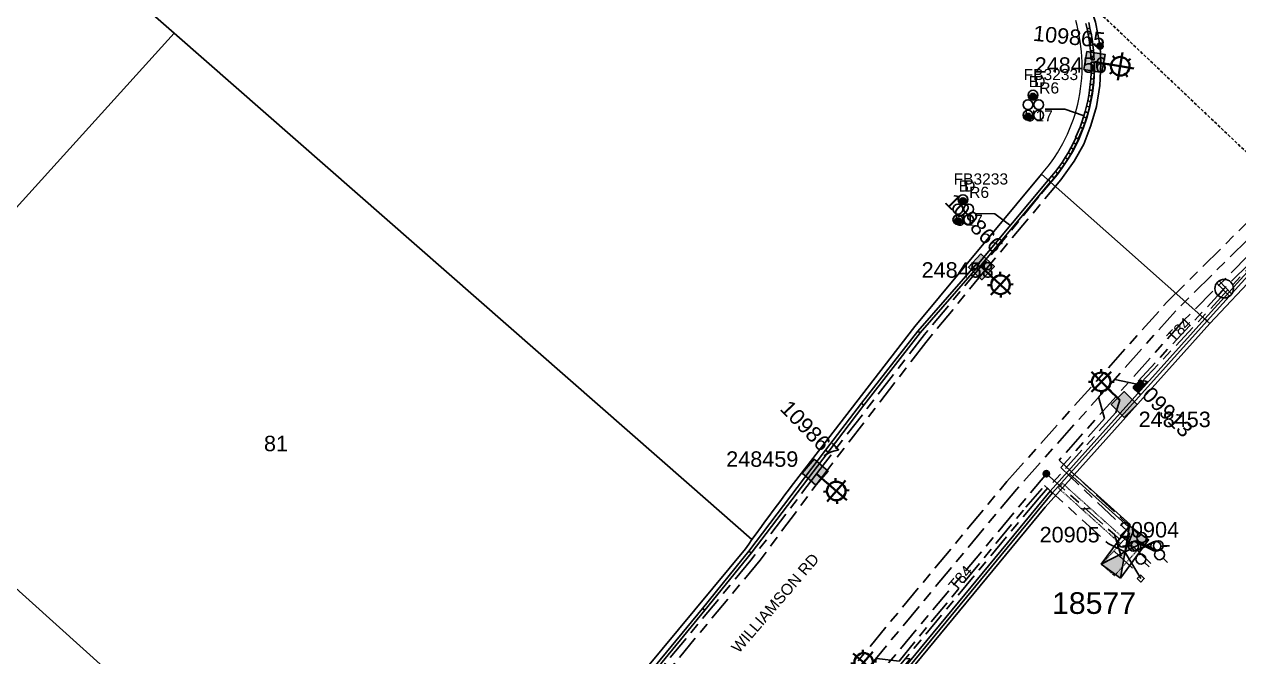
# Model space of a CAD drawing. Header units: metres. Extents: x 300847 to 302995, y 6235779 to 6237713.
# Drawn here: x 302090 to 302286.1, y 6236886.3 to 6236988.5 of the extents above; entities that cross this region are included whole.
import ezdxf
from ezdxf.enums import TextEntityAlignment as Align

# ---------------------------------------------------------------- set-up
doc = ezdxf.new("R2010")
doc.units = ezdxf.units.M
for name, pattern in [('Cable Exist UG', [8.2, 4, -1.2, 1.8, -1.2]), ('DASHED', [0.75, 0.5, -0.25]), ('HIDDEN', [0.375, 0.25, -0.125]), ('HIDDEN2', [0.1875, 0.125, -0.0625])]:
    doc.linetypes.add(name, pattern=pattern)
doc.layers.get('0').update_dxf_attribs({"color": 6})
for name, color, linetype, lineweight in [('Cadastre Buildings_SP_EXT', 9, 'Continuous', 5), ('Cadastre Land Parcels_SP_EXT', 9, 'Continuous', 5), ('Cadastre Other Property_SP_EXT', 9, 'HIDDEN', 5), ('Cadastre Roads_SP_EXT', 9, 'Continuous', 5)]:
    doc.layers.add(name, color=color, linetype=linetype, lineweight=lineweight)
for name, color, linetype in [('Duct_SP_EXT', 7, 'Continuous'), ('Equip_HV_EXT', 7, 'Continuous'), ('Equip_LV_EXT', 7, 'Continuous'), ('Equip_SL_EXT', 7, 'Continuous'), ('Equip_SP_SL_EXT', 7, 'Continuous'), ('Mains_HV_EXT', 7, 'Continuous'), ('Mains_LV_EXT', 7, 'Continuous'), ('Mains_SL_EXT', 7, 'Continuous'), ('Services_SP_EXT', 7, 'Continuous'), ('Sub_SP_EXT', 7, 'Continuous'), ('SupportsUG_SP_LV_SL_EXT', 7, 'Continuous'), ('UG_Details_SP_MISC', 7, 'Continuous')]:
    doc.layers.add(name, color=color, linetype=linetype)
doc.layers.add('UNKNOWN_FEATURES', color=1, linetype='DASHED', plot=False)
doc.styles.add('COLUMN_LABEL', font='arial.ttf')
doc.styles.add('iecARIAL', font='arial.ttf', dxfattribs={"height": 2})
doc.styles.add('POLE_LABEL', font='arial.ttf')
doc.styles.get("Standard").update_dxf_attribs({"font": 'arial.ttf'})
doc.styles.add('SWITCH_LABEL', font='arial.ttf', dxfattribs={"height": 2.5})

# ---------------------------------------------------------------- blocks, each defined once
blk = doc.blocks.new('*U50')
for points in [[(0, 0), (0.72, 4.23), (3.82, 1.97)], [(0, 0), (-3.82, -1.97), (-0.72, -4.23)]]:
    blk.add_hatch(color=256).paths.add_polyline_path(points)
for p, q in [((0.72, 4.23), (-0.72, -4.23)), ((-3.82, -1.97), (3.82, 1.97))]:
    blk.add_line(p, q)
blk.add_lwpolyline([(-0.72, -4.23), (3.82, 1.97), (0.72, 4.23), (-3.82, -1.97)], close=True)
for tag, height, flags, p in [('ASSET_NUM', 3.5, 8, (2, 2)), ('STREET_CODE', 0.2, 9, (1.5, 0)), ('CONSTRUCTED_VOLTAGE', 0.2, 9, (1.5, -0.2)), ('OPERATING_VOLTAGE', 0.2, 9, (1.5, -0.6)), ('ORIENTATION', 0.2, 9, (1.5, -0.8)), ('OWNED_BY', 0.2, 9, (1.5, -1)), ('OPERATED_BY', 0.2, 9, (1.5, -1.2)), ('SECONDARY_VOLTAGE', 0.2, 9, (1.5, -1.6)), ('STATE', 0.2, 9, (1.5, -1.8)), ('NO_PHASES', 0.2, 9, (1.5, -0.4)), ('MAINTAINED_BY', 0.2, 9, (1.5, -1.4)), ('PARENT', 0.2, 9, (1.5, -2)), ('SUBSTATION_TYPE', 0.2, 9, (1.5, -2.2)), ('STREETNAME', 0.2, 9, (1.5, -3)), ('SUBURB', 0.2, 9, (1.5, -3.2)), ('Z', 0.2, 1, (1.5, -3.6)), ('USAGE', 0.2, 9, (1.5, -2.4)), ('LEGEND', 0.2, 9, (1.5, -2.6)), ('LOCATION', 0.2, 9, (1.5, -2.8)), ('NOTES', 0.2, 9, (1.5, -3.4))]:
    blk.add_attdef(tag, text='', height=height, dxfattribs=dict(flags=flags)).set_placement(p, align=Align.MIDDLE_LEFT)
blk = doc.blocks.new('COLUMN_EXT')
blk.add_hatch(color=256).paths.add_polyline_path([(-1.49, 1.48), (-1.49, -1.49), (1.48, -1.49), (1.48, 1.48)])
blk.add_lwpolyline([(-1.49, -1.49), (1.48, -1.49), (1.48, 1.48), (-1.49, 1.48)], close=True)
for tag, height, style, flags, p in [('ASSET_NUM', 2.5, 'COLUMN_LABEL', 8, (2, 2)), ('STRUCTURE_PLANT_NUMBER', 0.2, 'POLE_LABEL', 9, (1.81, 0.03)), ('STREET_CODE', 0.2, 'COLUMN_LABEL', 9, (1.81, -0.2))]:
    blk.add_attdef(tag, text='', height=height, dxfattribs=dict(style=style, flags=flags)).set_placement(p, align=Align.MIDDLE_LEFT)
at = {"flags": 9}
for tag, p in [('COLUMN_TYPE', (1.81, -0.4)), ('OWNED_BY', (1.81, -0.6)), ('STATE', (1.81, -0.8)), ('USAGE', (1.81, -1)), ('STREETNAME', (1.81, -1.6)), ('SUBURB', (1.81, -1.8)), ('LEGEND', (1.81, -1.2)), ('LOCATION', (1.81, -1.4)), ('NOTES', (1.81, -2))]:
    blk.add_attdef(tag, text='', height=0.2, dxfattribs=at).set_placement(p, align=Align.MIDDLE_LEFT)
at = {"flags": 1}
blk.add_attdef('Z', (1.81, -2.35), '', height=0.2, dxfattribs=at)
blk = doc.blocks.new('DUCT_EXT')
blk.add_circle((0, 0.8), 0.8)
at = {"flags": 1}
blk.add_attdef('Z', (0, 0), '', height=0.2, dxfattribs=at)
at = {"flags": 9}
for tag, p in [('DUCT_CODE', (0, 0)), ('XSECT_TYPE', (0, -0.2)), ('STATE', (0, -0.6)), ('FB_REFERENCE', (0, -0.4)), ('NOTES', (0, -0.8))]:
    blk.add_attdef(tag, text='', height=0.2, dxfattribs=at).set_placement(p, align=Align.MIDDLE_LEFT)
blk = doc.blocks.new('SL_LANTERN_EXT')
at = {"lineweight": 40}
for p, q in [((0, 1.97), (0, 6.47)), ((-2.25, 4.22), (2.25, 4.22)), ((-1.46, 5.68), (-1.06, 5.28)), ((1.46, 5.68), (1.06, 5.28)), ((-1.46, 2.76), (-1.06, 3.16)), ((0, 0), (0, 2.72)), ((1.46, 2.76), (1.06, 3.16))]:
    blk.add_line(p, q, dxfattribs=at)
blk.add_circle((0, 4.22), 1.5, dxfattribs=at)
at = {"style": 'iecARIAL', "flags": 8}
blk.add_attdef('ASSET_NUM', (1.5, 1.5), '', height=2.5, dxfattribs=at)
for tag, p, height, flags in [('OPERATING_VOLTAGE', (0.98, -1.65), 0.2, 9), ('ORIENTATION', (0.98, -1.85), 0.2, 9), ('OWNED_BY', (0.98, -2.05), 0.2, 9), ('CONSTRUCTED_VOLTAGE', (0.98, -0.65), 0.2, 9), ('CONTROL_TYPE', (0.98, -0.85), 0.2, 9), ('LANTERN_PURPOSE', (0.98, -1.05), 0.2, 9), ('LANTERN_TYPE', (0.98, -1.25), 0.2, 9), ('NO_PHASES', (0.98, -1.45), 0.2, 9), ('LNUMBER', (2.18, -3.25), 2.5, 8), ('STATE', (0.98, -2.25), 0.2, 9), ('USAGE', (0.98, -2.45), 0.2, 9), ('CEXIST', (0.98, -2.65), 0.2, 9), ('CNEW', (0.98, -2.85), 0.2, 9), ('CNUMBER', (0.98, -3.05), 0.2, 9), ('CREMOVE', (0.98, -3.25), 0.2, 9), ('CREPLACE', (0.98, -3.45), 0.2, 9), ('LKINGHEIGHT', (0.98, -3.65), 0.2, 9), ('LBRACKET', (0.98, -3.85), 0.2, 9), ('LBRACKETVOCAB', (0.98, -4.05), 0.2, 9), ('LCATEGORY', (0.98, -4.25), 0.2, 9), ('LCHARGE1', (0.98, -4.45), 0.2, 9), ('LCHARGE1PERCENT', (0.98, -4.65), 0.2, 9), ('LCHARGE2', (0.98, -4.85), 0.2, 9), ('LCHARGE2PERCENT', (0.98, -5.05), 0.2, 9), ('LCHARGE3', (0.98, -5.25), 0.2, 9), ('LCHARGE3PERCENT', (0.98, -5.45), 0.2, 9), ('LEXIST', (0.98, -5.65), 0.2, 9), ('LLAMP', (0.98, -5.85), 0.2, 9), ('LLAMPVOCAB', (0.98, -6.05), 0.2, 9), ('LMAST', (0.98, -6.25), 0.2, 9), ('LMASTVOCAB', (0.98, -6.45), 0.2, 9), ('LNEW', (0.98, -6.65), 0.2, 9), ('LANTNUMBER', (0.98, -6.85), 0.2, 9), ('LOUTREACH', (0.98, -7.25), 0.2, 9), ('LOUTREACHVOCAB', (0.98, -7.45), 0.2, 9), ('LRATECODE', (0.98, -7.65), 0.2, 9), ('LREMOVE', (0.98, -7.85), 0.2, 9), ('STREETNAME', (0.98, -9.25), 0.2, 9), ('SUBURB', (0.98, -9.45), 0.2, 1), ('LREPLACE', (0.98, -8.05), 0.2, 9), ('LTYPE', (0.98, -8.25), 0.2, 9), ('LTYPEVOCAB', (0.98, -8.45), 0.2, 9), ('LEGEND', (0.98, -8.65), 0.2, 9), ('LOCATION', (0.98, -8.85), 0.2, 9), ('NOTES', (0.98, -9.05), 0.2, 9)]:
    blk.add_attdef(tag, p, '', height=height, dxfattribs=dict(flags=flags))
blk = doc.blocks.new('CCP_EXT')
at = {"flags": 9}
for tag, p in [('STATE', (0, -1.8)), ('NOTES', (0, -2))]:
    blk.add_attdef(tag, text='', height=0.2, dxfattribs=at).set_placement(p, align=Align.MIDDLE_LEFT)
blk.add_wipeout([(0, 0.57), (0.57, 0), (0, -0.57), (-0.57, 0)])
blk.add_lwpolyline([(-0.57, 0), (0, 0.57), (0.57, 0), (0, -0.57), (-0.57, 0)])
at = {"flags": 1}
blk.add_attdef('Z', (0, 0), '', height=0.2, dxfattribs=at)
at = {"flags": 9}
for tag, p in [('CCP_TYPE', (0, 0)), ('CONSTRUCTED_VOLTAGE', (0, -0.2)), ('OPERATING_VOLTAGE', (0, -0.6)), ('ORIENTATION', (0, -0.8)), ('OWNED_BY', (0, -1)), ('NO_PHASES', (0, -0.4)), ('USAGE', (0, -1.2)), ('LEGEND', (0, -1.4)), ('LIFE_SUPPORT', (0, -1.6))]:
    blk.add_attdef(tag, text='', height=0.2, dxfattribs=at).set_placement(p, align=Align.MIDDLE_LEFT)
blk = doc.blocks.new('SL_STJ_EXT')
h = blk.add_hatch(color=256)
edge = h.paths.add_edge_path()
edge.add_ellipse((-0.59, 0.13), major_axis=(0.226, 0.226), ratio=1, start_angle=45, end_angle=135)
edge.add_line((-0.91, 0.13), (-0.91, -0.13))
edge.add_ellipse((-0.59, -0.13), major_axis=(0.226, 0.226), ratio=1, start_angle=135, end_angle=225)
edge.add_line((-0.59, -0.45), (0.59, -0.45))
edge.add_ellipse((0.59, -0.13), major_axis=(-0.226, 0.226), ratio=1, start_angle=135, end_angle=225)
edge.add_line((0.91, -0.13), (0.91, 0.13))
edge.add_ellipse((0.59, 0.13), major_axis=(-0.226, 0.226), ratio=1, start_angle=225, end_angle=315)
edge.add_line((0.59, 0.45), (-0.59, 0.45))
blk.add_lwpolyline([(-0.91, 0.13), (-0.91, -0.13, 0.414214), (-0.59, -0.45), (0.59, -0.45, 0.414214), (0.91, -0.13), (0.91, 0.13, 0.414214), (0.59, 0.45), (-0.59, 0.45, 0.414214)], format="xyb", close=True)
at = {"flags": 1}
blk.add_attdef('Z', (0, 0), '', height=0.2, dxfattribs=at)
at = {"flags": 9}
for tag, p in [('ORIENTATION', (0, 0)), ('USAGE', (0, -0.2)), ('LEGEND', (0, -0.4)), ('NOTES', (0, -0.6))]:
    blk.add_attdef(tag, text='', height=0.2, dxfattribs=at).set_placement(p, align=Align.MIDDLE_LEFT)
blk = doc.blocks.new('LV_UG_LINKS_CLOSED_EXT')
blk.add_wipeout([(-1.06, 1.06), (-1.18, 0.92), (-1.29, 0.76), (-1.37, 0.59), (-1.43, 0.42), (-1.48, 0.23), (-1.49, 0.05), (-1.49, -0.14), (-1.46, -0.33), (-1.41, -0.51), (-1.33, -0.68), (-1.24, -0.84), (-1.12, -0.99), (-0.99, -1.12), (-0.84, -1.24), (-0.68, -1.33), (-0.51, -1.41), (-0.33, -1.46), (-0.14, -1.49), (0.05, -1.49), (0.23, -1.48), (0.42, -1.43), (0.59, -1.37), (0.76, -1.29), (0.92, -1.18), (1.06, -1.06), (1.18, -0.92), (1.29, -0.76), (1.37, -0.59), (1.43, -0.42), (1.48, -0.23), (1.49, -0.05), (1.49, 0.14), (1.46, 0.33), (1.41, 0.51), (1.33, 0.68), (1.24, 0.84), (1.12, 0.99), (0.99, 1.12), (0.84, 1.24), (0.68, 1.33), (0.51, 1.41), (0.33, 1.46), (0.14, 1.49), (-0.05, 1.49), (-0.23, 1.48), (-0.42, 1.43), (-0.59, 1.37), (-0.76, 1.29), (-0.92, 1.18)])
for p, q in [((-0.25, -1.48), (-0.25, 1.48)), ((0.25, -1.48), (0.25, 1.48))]:
    blk.add_line(p, q)
blk.add_circle((0, 0), 1.5)
at = {"flags": 9}
for tag, p in [('ACTUAL_STATUS', (0, 0)), ('CONSTRUCTED_VOLTAGE', (0, -0.2)), ('OPERATING_VOLTAGE', (0, -0.6)), ('ORIENTATION', (0, -0.8)), ('STATE', (0, -1)), ('SWITCH_TYPE', (0, -1.2)), ('NO_PHASES', (0, -0.4)), ('USAGE', (0, -1.4)), ('NOTES', (0, -1.6))]:
    blk.add_attdef(tag, text='', height=0.2, dxfattribs=at).set_placement(p, align=Align.MIDDLE_LEFT)
at = {"flags": 1}
blk.add_attdef('Z', (0, 0), '', height=0.2, dxfattribs=at)
blk = doc.blocks.new('LV_UG_DFUSE_CLOSED_EXT')
for points in [[(1, 0), (0, 0)], [(5.04, 0.73), (2.16, -0.72)], [(5.05, -0.71), (2.16, 0.72)], [(6.2, 0.01), (7.2, 0.01)]]:
    blk.add_lwpolyline(points)
for centre in [(1.8, 0), (5.4, 0.01)]:
    blk.add_circle(centre, 0.8)
at = {"flags": 9}
for tag, p in [('ACTUAL_STATUS', (0, 0)), ('CONSTRUCTED_VOLTAGE', (0, -0.2)), ('OPERATING_VOLTAGE', (0, -0.6)), ('ORIENTATION', (0, -0.8)), ('STATE', (0, -1)), ('SWITCH_TYPE', (0, -1.2)), ('NO_PHASES', (0, -0.4)), ('USAGE', (0, -1.4)), ('NOTES', (0, -1.6))]:
    blk.add_attdef(tag, text='', height=0.2, dxfattribs=at).set_placement(p, align=Align.MIDDLE_LEFT)
at = {"flags": 1}
blk.add_attdef('Z', (0, 0), '', height=0.2, dxfattribs=at)
blk = doc.blocks.new('SWG_HOLEC_SU_EXT')
blk.add_line((1.8, -2), (5.8, -2))
for points in [[(1, 0), (0, 0)], [(6.6, 0), (7.6, 0)]]:
    blk.add_lwpolyline(points)
for points in [[(1.8, -0.8, 1), (1.8, 0.8, 1)], [(5.8, -0.8, 1), (5.8, 0.8, 1)]]:
    blk.add_lwpolyline(points, format="xyb", close=True)
at = {"style": 'SWITCH_LABEL', "flags": 8}
blk.add_attdef('ASSET_NUM', text='', height=2.5, rotation=179.9544, dxfattribs=at).set_placement((-2.4, 0), align=Align.MIDDLE_LEFT)
at = {"flags": 1}
blk.add_attdef('Z', (0, 0), '', height=0.2, dxfattribs=at)
at = {"flags": 9}
for tag, p in [('ACTUAL_STATUS', (0, -0.4)), ('CONSTRUCTED_VOLTAGE', (0, -0.6)), ('OPERATING_VOLTAGE', (0, -1)), ('ORIENTATION', (0, -1.2)), ('OWNED_BY', (0, -1.4)), ('STATE', (0, -1.8)), ('SWITCH_TYPE', (0, -2)), ('NO_PHASES', (0, -0.8)), ('PARENT', (0, -1.6)), ('STREETNAME', (0, -2.6)), ('SUBURB', (0, -2.8)), ('USAGE', (0, -2.2)), ('LOCATION', (0, -2.4)), ('NOTES', (0, -3))]:
    blk.add_attdef(tag, text='', height=0.2, dxfattribs=at).set_placement(p, align=Align.MIDDLE_LEFT)
at = {"style": 'SWITCH_LABEL', "flags": 9}
blk.add_attdef('STREET_CODE', text='', height=0.2, dxfattribs=at).set_placement((0, -0.2), align=Align.MIDDLE_LEFT)
blk = doc.blocks.new('CABLE_LARGE_EXT')
h = blk.add_hatch(color=256)
edge = h.paths.add_edge_path()
edge.add_arc((0, 0.55), 0.55, 0, 360)
blk.add_circle((0, 0.55), 0.55)
at = {"flags": 1}
blk.add_attdef('Z', (0, 0), '', height=0.2, dxfattribs=at)
at = {"flags": 9}
for tag, p in [('COND_CODE', (0, 0)), ('STATE', (0, -0.4)), ('XSECT_SIZE', (0, -0.6)), ('FB_REFERENCE', (0, -0.2)), ('NOTES', (0, -0.8))]:
    blk.add_attdef(tag, text='', height=0.2, dxfattribs=at).set_placement(p, align=Align.MIDDLE_LEFT)
blk = doc.blocks.new('CONNECTOR_NODE_EXT')
h = blk.add_hatch(color=256)
edge = h.paths.add_edge_path()
edge.add_arc((0, 0), 0.5, 0, 360)
blk.add_circle((0, 0), 0.5)
at = {"flags": 1}
blk.add_attdef('Z', (0, 0), '', height=0.2, dxfattribs=at)
at = {"flags": 9}
for tag, p in [('CONNECTOR_TYPE', (0, 0)), ('CONSTRUCTED_VOLTAGE', (0, -0.2)), ('OPERATING_VOLTAGE', (0, -0.6)), ('ORIENTATION', (0, -0.8)), ('SUBTYPE', (0, -1)), ('NO_PHASES', (0, -0.4)), ('USAGE', (0, -1.2)), ('NOTES', (0, -1.4))]:
    blk.add_attdef(tag, text='', height=0.2, dxfattribs=at).set_placement(p, align=Align.MIDDLE_LEFT)

msp = doc.modelspace()

# ---------------------------------------------------------------- linework, layer by layer
at = {"layer": 'Cadastre Buildings_SP_EXT', "linetype": 'Continuous'}
msp.add_lwpolyline([(302153, 6236839.36), (302058.06, 6236924.96)], dxfattribs=at)
at = {"layer": 'Cadastre Land Parcels_SP_EXT', "linetype": 'Continuous'}
for points in [[(302126.1, 6237149.73), (302123.98, 6237153.13), (302121.88, 6237156.53), (302120.33, 6237159.07), (302032.76, 6237059.6), (302032.2, 6237060.1), (301909.98, 6236924.8), (301911.87, 6236924), (301924.64, 6236918.09), (301937.18, 6236911.72), (301949.5, 6236904.9), (301962.08, 6236897.31), (301974.37, 6236889.25), (301986.34, 6236880.73), (301997.99, 6236871.77), (302004.84, 6236866.17), (302058.06, 6236924.96), (302114.2, 6236987.05), (302040.07, 6237052.02), (302126.1, 6237149.73)], [(302207.51, 6236905.22), (302197.37, 6236914.12), (302114.2, 6236987.05), (302058.06, 6236924.96), (302153, 6236839.36), (302157.94, 6236845.25), (302206.45, 6236903.71), (302206.98, 6236904.47), (302207.51, 6236905.22)]]:
    msp.add_lwpolyline(points, close=True, dxfattribs=at)
msp.add_lwpolyline([(302040.07, 6237052.02), (302114.2, 6236987.05), (302197.37, 6236914.12), (302207.51, 6236905.22), (302208.02, 6236905.92), (302209.05, 6236907.33), (302209.56, 6236908.03), (302210.08, 6236908.73), (302211.11, 6236910.13), (302212.15, 6236911.52), (302212.66, 6236912.22), (302213.18, 6236912.92), (302214.22, 6236914.31), (302233.82, 6236939.62), (302254.24, 6236964.25), (302254.81, 6236964.9), (302255.35, 6236965.57), (302255.87, 6236966.26), (302256.37, 6236966.97), (302256.84, 6236967.69), (302257.29, 6236968.43), (302257.71, 6236969.19), (302258.1, 6236969.96), (302258.46, 6236970.74), (302258.8, 6236971.53), (302259.11, 6236972.34), (302259.4, 6236973.13), (302259.67, 6236973.93), (302259.9, 6236974.74), (302260.11, 6236975.56), (302260.29, 6236976.38), (302260.44, 6236977.21), (302260.57, 6236978.05), (302260.68, 6236978.91), (302260.76, 6236979.76), (302260.8, 6236980.62), (302260.82, 6236981.48), (302260.81, 6236982.33), (302260.78, 6236983.19), (302260.72, 6236984.05), (302260.63, 6236984.9), (302260.51, 6236985.75), (302260.36, 6236986.6), (302260.18, 6236987.44), (302260, 6236988.26), (302259.78, 6236989.07)], dxfattribs=at)
at = {"layer": 'Cadastre Other Property_SP_EXT', "linetype": 'HIDDEN2'}
for points in [[(302257.67, 6236914.29), (302257.01, 6236913.54), (302260.72, 6236910.2), (302262.18, 6236910.23), (302257.67, 6236914.29)], [(302267.66, 6236905.31), (302262.18, 6236910.23), (302260.72, 6236910.2), (302266.99, 6236904.56), (302267.66, 6236905.31)]]:
    msp.add_lwpolyline(points, close=True, dxfattribs=at)
at = {"layer": 'Duct_SP_EXT'}
for p, q in [((302261.41, 6236988.61), (302261.61, 6236987.75)), ((302261.61, 6236987.75), (302261.84, 6236987.81)), ((302261.61, 6236987.75), (302261.8, 6236986.88)), ((302262.08, 6236987.86), (302261.84, 6236987.81)), ((302261.88, 6236988.73), (302262.08, 6236987.86)), ((302262.08, 6236987.86), (302262.27, 6236986.97)), ((302261.8, 6236986.88), (302262.03, 6236986.92)), ((302261.8, 6236986.88), (302261.96, 6236985.98)), ((302261.96, 6236985.98), (302262.19, 6236986.02)), ((302261.96, 6236985.98), (302262.08, 6236985.08)), ((302262.27, 6236986.97), (302262.03, 6236986.92)), ((302262.43, 6236986.05), (302262.19, 6236986.02)), ((302262.27, 6236986.97), (302262.43, 6236986.05)), ((302262.43, 6236986.05), (302262.56, 6236985.14)), ((302262.08, 6236985.08), (302262.32, 6236985.11)), ((302262.08, 6236985.08), (302262.18, 6236984.18)), ((302262.18, 6236984.18), (302262.41, 6236984.2)), ((302262.18, 6236984.18), (302262.24, 6236983.27)), ((302262.56, 6236985.14), (302262.32, 6236985.11)), ((302262.65, 6236984.22), (302262.41, 6236984.2)), ((302262.56, 6236985.14), (302262.65, 6236984.22)), ((302262.65, 6236984.22), (302262.72, 6236983.29)), ((302262.24, 6236983.27), (302262.48, 6236983.28)), ((302262.24, 6236983.27), (302262.26, 6236982.71)), ((302262.26, 6236982.71), (302262.5, 6236982.72)), ((302262.27, 6236982.36), (302262.51, 6236982.36)), ((302262.27, 6236982.36), (302262.28, 6236981.47)), ((302262.72, 6236983.29), (302262.48, 6236983.28)), ((302262.74, 6236982.72), (302262.5, 6236982.72)), ((302262.75, 6236982.36), (302262.51, 6236982.36)), ((302262.72, 6236983.29), (302262.74, 6236982.72)), ((302262.75, 6236982.36), (302262.76, 6236981.47)), ((302262.26, 6236980.56), (302262.21, 6236979.65)), ((302262.28, 6236981.47), (302262.26, 6236980.56)), ((302262.26, 6236980.56), (302262.5, 6236980.55)), ((302262.28, 6236981.47), (302262.52, 6236981.47)), ((302262.74, 6236980.54), (302262.5, 6236980.55)), ((302262.76, 6236981.47), (302262.52, 6236981.47)), ((302262.74, 6236980.54), (302262.69, 6236979.62)), ((302262.76, 6236981.47), (302262.74, 6236980.54)), ((302262.13, 6236978.75), (302262.02, 6236977.85)), ((302262.21, 6236979.65), (302262.13, 6236978.75)), ((302262.13, 6236978.75), (302262.37, 6236978.72)), ((302262.21, 6236979.65), (302262.45, 6236979.64)), ((302262.61, 6236978.7), (302262.37, 6236978.72)), ((302262.69, 6236979.62), (302262.45, 6236979.64)), ((302262.61, 6236978.7), (302262.49, 6236977.78)), ((302262.69, 6236979.62), (302262.61, 6236978.7)), ((302261.72, 6236976.1), (302261.53, 6236975.22)), ((302261.88, 6236976.96), (302261.72, 6236976.1)), ((302261.72, 6236976.1), (302261.95, 6236976.05)), ((302262.02, 6236977.85), (302261.88, 6236976.96)), ((302261.88, 6236976.96), (302262.11, 6236976.92)), ((302262.19, 6236976), (302261.95, 6236976.05)), ((302262.19, 6236976), (302262, 6236975.11)), ((302262.02, 6236977.85), (302262.26, 6236977.81)), ((302262.35, 6236976.88), (302262.11, 6236976.92)), ((302262.35, 6236976.88), (302262.19, 6236976)), ((302262.49, 6236977.78), (302262.26, 6236977.81)), ((302262.49, 6236977.78), (302262.35, 6236976.88)), ((302261.31, 6236974.36), (302261.06, 6236973.5)), ((302261.53, 6236975.22), (302261.31, 6236974.36)), ((302261.31, 6236974.36), (302261.54, 6236974.29)), ((302261.77, 6236974.23), (302261.52, 6236973.36)), ((302261.53, 6236975.22), (302261.76, 6236975.17)), ((302261.77, 6236974.23), (302261.54, 6236974.29)), ((302262, 6236975.11), (302261.76, 6236975.17)), ((302262, 6236975.11), (302261.77, 6236974.23)), ((302260.78, 6236972.65), (302260.48, 6236971.83)), ((302261.06, 6236973.5), (302260.78, 6236972.65)), ((302260.78, 6236972.65), (302261.01, 6236972.57)), ((302261.23, 6236972.49), (302260.92, 6236971.65)), ((302261.23, 6236972.49), (302261.01, 6236972.57)), ((302261.06, 6236973.5), (302261.29, 6236973.43)), ((302261.52, 6236973.36), (302261.23, 6236972.49)), ((302261.52, 6236973.36), (302261.29, 6236973.43)), ((302259.79, 6236970.12), (302259.41, 6236969.32)), ((302260.48, 6236971.83), (302259.73, 6236970.17)), ((302259.73, 6236970.17), (302259.94, 6236970.07)), ((302259.79, 6236970.12), (302260, 6236970.02)), ((302260.16, 6236969.97), (302259.94, 6236970.07)), ((302260.22, 6236969.92), (302260, 6236970.02)), ((302260.92, 6236971.65), (302260.16, 6236969.97)), ((302260.48, 6236971.83), (302260.7, 6236971.74)), ((302260.92, 6236971.65), (302260.7, 6236971.74)), ((302258.99, 6236968.5), (302258.55, 6236967.7)), ((302259.42, 6236968.28), (302258.97, 6236967.46)), ((302259.41, 6236969.32), (302258.99, 6236968.5)), ((302258.99, 6236968.5), (302259.21, 6236968.39)), ((302259.42, 6236968.28), (302259.21, 6236968.39)), ((302259.41, 6236969.32), (302259.62, 6236969.21)), ((302259.84, 6236969.11), (302259.42, 6236968.28)), ((302259.84, 6236969.11), (302259.62, 6236969.21)), ((302260.22, 6236969.92), (302259.84, 6236969.11)), ((302257.58, 6236966.15), (302257.05, 6236965.4)), ((302258.08, 6236966.92), (302257.58, 6236966.15)), ((302257.58, 6236966.15), (302257.78, 6236966.02)), ((302258.49, 6236966.66), (302257.98, 6236965.88)), ((302258.55, 6236967.7), (302258.08, 6236966.92)), ((302258.08, 6236966.92), (302258.28, 6236966.79)), ((302258.49, 6236966.66), (302258.28, 6236966.79)), ((302258.97, 6236967.46), (302258.49, 6236966.66)), ((302258.55, 6236967.7), (302258.76, 6236967.58)), ((302258.97, 6236967.46), (302258.76, 6236967.58)), ((302256.5, 6236964.67), (302255.93, 6236963.96)), ((302256.88, 6236964.38), (302256.3, 6236963.65)), ((302257.05, 6236965.4), (302256.5, 6236964.67)), ((302256.5, 6236964.67), (302256.69, 6236964.52)), ((302256.88, 6236964.38), (302256.69, 6236964.52)), ((302257.44, 6236965.12), (302256.88, 6236964.38)), ((302257.05, 6236965.4), (302257.25, 6236965.26)), ((302257.44, 6236965.12), (302257.25, 6236965.26)), ((302257.98, 6236965.88), (302257.44, 6236965.12)), ((302257.98, 6236965.88), (302257.78, 6236966.02)), ((302255.36, 6236963.31), (302243.84, 6236949.49)), ((302255.72, 6236962.99), (302244.21, 6236949.19)), ((302255.93, 6236963.96), (302255.36, 6236963.31)), ((302255.36, 6236963.31), (302255.54, 6236963.15)), ((302255.72, 6236962.99), (302255.54, 6236963.15)), ((302256.3, 6236963.65), (302255.72, 6236962.99)), ((302255.93, 6236963.96), (302256.11, 6236963.81)), ((302256.3, 6236963.65), (302256.11, 6236963.81)), ((302243.84, 6236949.49), (302244.02, 6236949.34)), ((302244.21, 6236949.19), (302244.02, 6236949.34))]:
    msp.add_line(p, q, dxfattribs=at)
for points in [[(302254.84, 6236974.76), (302258.01, 6236974.74), (302260.96, 6236973.75)], [(302243.53, 6236957.9), (302246.7, 6236957.87), (302249.1, 6236956.05)]]:
    msp.add_lwpolyline(points, dxfattribs=at)
at = {"layer": 'Mains_HV_EXT', "linetype": 'Cable Exist UG'}
for points in [[(302263.72, 6236984.94), (302262.98, 6236988.81), (302261.6, 6236993.07), (302260.43, 6236995.37), (302259.36, 6236997.24), (302257.76, 6236999.59), (302256.49, 6237001.13), (302215.7, 6237042.88), (302195.06, 6237064.33), (302181.48, 6237079.75), (302171.13, 6237092.13), (302161.45, 6237104.31), (302155.43, 6237098.04), (302155.18, 6237096.2)], [(302263.72, 6236984.94), (302263.85, 6236982.08), (302263.68, 6236978.6), (302263.15, 6236975.16), (302262.23, 6236972.14), (302261.07, 6236969.1), (302259.53, 6236966.38), (302257.39, 6236963.32), (302245.17, 6236948.76), (302235.6, 6236937.08), (302219.58, 6236916.35), (302208.84, 6236901.9), (302158.44, 6236841.15), (302148.62, 6236849.87), (302147.22, 6236848.69)], [(302255.05, 6236915.86), (302223.79, 6236878.37), (302088.87, 6236707.31)], [(302255.05, 6236915.86), (302266.06, 6236906.02)], [(302266.06, 6236906.02), (302267.1, 6236902.53)], [(302269.16, 6236906.81), (302267.72, 6236903.23)]]:
    msp.add_lwpolyline(points, dxfattribs=at)
at = {"layer": 'Mains_LV_EXT', "linetype": 'Cable Exist UG'}
msp.add_lwpolyline([(302221.74, 6236874.2), (302226.32, 6236879.81), (302225.08, 6236882.86), (302227.69, 6236886), (302231.26, 6236885.6), (302251.74, 6236910.48), (302254.76, 6236913.94), (302265.03, 6236904.59), (302267.72, 6236903.23)], dxfattribs=at)
at = {"layer": 'Mains_SL_EXT', "linetype": 'Cable Exist UG'}
for points in [[(302262.81, 6236982.38), (302262.81, 6236981.06), (302262.7, 6236979.09), (302262.48, 6236977.29), (302262.06, 6236975.16), (302261.58, 6236973.34), (302261.04, 6236971.8), (302260.21, 6236969.72), (302259.26, 6236967.86), (302258.55, 6236966.73), (302257.61, 6236965.26), (302256.78, 6236964.16), (302253.85, 6236960.64), (302244.55, 6236949.28)], [(302244.46, 6236949.32), (302235.38, 6236938.37), (302217.95, 6236915.86)], [(302266.89, 6236927.73), (302266.27, 6236925.76), (302253.86, 6236911.96), (302231.02, 6236884.47), (302228.76, 6236882.64)], [(302217.95, 6236915.86), (302207.33, 6236901.89), (302179.37, 6236868.1)]]:
    msp.add_lwpolyline(points, dxfattribs=at)
at = {"layer": 'UG_Details_SP_MISC'}
for p, q in [((302234.29, 6236938.91), (302243.85, 6236949.88)), ((302234.66, 6236938.6), (302244.21, 6236949.56)), ((302243.85, 6236949.88), (302244.03, 6236949.72)), ((302244.21, 6236949.56), (302244.03, 6236949.72)), ((302255.65, 6236913.07), (302280.62, 6236940.87)), ((302280.62, 6236940.87), (302280.8, 6236940.71)), ((302280.98, 6236940.55), (302280.8, 6236940.71)), ((302225.18, 6236927.25), (302234.29, 6236938.91)), ((302234.29, 6236938.91), (302234.48, 6236938.76)), ((302234.66, 6236938.6), (302234.48, 6236938.76)), ((302256.01, 6236912.76), (302280.98, 6236940.55)), ((302225.56, 6236926.96), (302234.66, 6236938.6)), ((302219.41, 6236919.65), (302225.18, 6236927.25)), ((302219.79, 6236919.36), (302225.56, 6236926.96)), ((302225.18, 6236927.25), (302225.37, 6236927.11)), ((302225.56, 6236926.96), (302225.37, 6236927.11)), ((302207.02, 6236903.33), (302219.41, 6236919.65)), ((302207.4, 6236903.04), (302219.79, 6236919.36)), ((302219.41, 6236919.65), (302219.6, 6236919.51)), ((302219.79, 6236919.36), (302219.6, 6236919.51)), ((302258.77, 6236915.83), (302258.93, 6236916.01)), ((302268.28, 6236907.28), (302258.77, 6236915.83)), ((302259.09, 6236916.19), (302258.93, 6236916.01)), ((302268.6, 6236907.64), (302259.09, 6236916.19)), ((302226.78, 6236878.08), (302255.65, 6236913.07)), ((302227.15, 6236877.78), (302256.01, 6236912.76)), ((302255.65, 6236913.07), (302255.83, 6236912.91)), ((302256.01, 6236912.76), (302255.83, 6236912.91)), ((302268.28, 6236907.28), (302268.44, 6236907.46)), ((302268.6, 6236907.64), (302268.44, 6236907.46)), ((302199.55, 6236894.1), (302207.02, 6236903.33)), ((302199.92, 6236893.8), (302207.4, 6236903.04)), ((302207.02, 6236903.33), (302207.21, 6236903.18)), ((302207.4, 6236903.04), (302207.21, 6236903.18)), ((302160.29, 6236846.64), (302199.55, 6236894.1)), ((302160.66, 6236846.33), (302199.92, 6236893.8)), ((302199.55, 6236894.1), (302199.74, 6236893.95)), ((302199.92, 6236893.8), (302199.74, 6236893.95))]:
    msp.add_line(p, q, dxfattribs=at)
at = {"layer": 'UNKNOWN_FEATURES'}
msp.add_lwpolyline([(302253.36, 6237000.07), (302289.85, 6236965.43)], dxfattribs=at)

# ---------------------------------------------------------------- block references
at = {"layer": 'Duct_SP_EXT'}
for name, p in [('DUCT_EXT', (302252.08, 6236974.68)), ('DUCT_EXT', (302252.89, 6236976.21)), ('CABLE_LARGE_EXT', (302252.89, 6236976.21)), ('DUCT_EXT', (302253.8, 6236974.68)), ('DUCT_EXT', (302252.08, 6236972.98)), ('CABLE_LARGE_EXT', (302252.08, 6236972.98)), ('DUCT_EXT', (302253.8, 6236972.98)), ('DUCT_EXT', (302241.58, 6236959.34)), ('CABLE_LARGE_EXT', (302241.58, 6236959.34)), ('DUCT_EXT', (302240.77, 6236957.81)), ('DUCT_EXT', (302242.5, 6236957.81)), ('DUCT_EXT', (302240.77, 6236956.11)), ('CABLE_LARGE_EXT', (302240.77, 6236956.11)), ('DUCT_EXT', (302242.5, 6236956.11))]:
    msp.add_blockref(name, p, dxfattribs=at)
at = {"layer": 'Equip_HV_EXT'}
for p in [(302263.72, 6236984.94), (302255.05, 6236915.86)]:
    msp.add_blockref('CONNECTOR_NODE_EXT', p, dxfattribs=at)
at = {"layer": 'Equip_LV_EXT'}
for p in [(302267.32, 6236904.14), (302267.72, 6236904.23)]:
    msp.add_blockref('LV_UG_DFUSE_CLOSED_EXT', p, dxfattribs=at)
at = {"layer": 'Equip_SL_EXT', "rotation": 226.0595107191766}
msp.add_blockref('SL_STJ_EXT', (302269.92, 6236930.1), dxfattribs=at)
at = {"layer": 'Equip_SP_SL_EXT'}
ref = msp.add_blockref('SL_LANTERN_EXT', (302262.81, 6236982.38), dxfattribs=dict(at, rotation=260.4841710563232))
ref.add_attrib('ASSET_NUM', '109865', dxfattribs={"layer": '0', "height": 2.5, "rotation": 354.1058, "style": 'iecARIAL'}).set_placement((302264.31, 6236983.88), align=Align.BOTTOM_RIGHT)
ref = msp.add_blockref('SL_LANTERN_EXT', (302244.55, 6236949.28), dxfattribs=dict(at, rotation=226.8733380925063))
ref.add_attrib('ASSET_NUM', '109866', dxfattribs={"layer": '0', "height": 2.5, "rotation": 314.0897, "style": 'iecARIAL'}).set_placement((302246.05, 6236950.78), align=Align.BOTTOM_RIGHT)
ref = msp.add_blockref('SL_LANTERN_EXT', (302266.89, 6236927.73), dxfattribs=dict(at, rotation=45.06713219703703))
ref.add_attrib('ASSET_NUM', '109913', dxfattribs={"layer": '0', "height": 2.5, "rotation": 315.0311, "style": 'iecARIAL'}).set_placement((302268.39, 6236929.23), align=Align.BOTTOM_LEFT)
ref = msp.add_blockref('SL_LANTERN_EXT', (302217.95, 6236915.86), dxfattribs=dict(at, rotation=228.7919103295972))
ref.add_attrib('ASSET_NUM', '109867', dxfattribs={"layer": '0', "height": 2.5, "rotation": 314.0897, "style": 'iecARIAL'}).set_placement((302219.45, 6236917.36), align=Align.BOTTOM_RIGHT)
ref = msp.add_blockref('SL_LANTERN_EXT', (302228.76, 6236882.64), dxfattribs=dict(at, rotation=49.45389715705849))
ref.add_attrib('ASSET_NUM', '103767', dxfattribs={"layer": '0', "height": 2.5, "rotation": 320.5465, "style": 'iecARIAL'}).set_placement((302230.26, 6236884.14), align=Align.BOTTOM_LEFT)
at = {"layer": 'Sub_SP_EXT'}
ref = msp.add_blockref('*U50', (302267.72, 6236903.23), dxfattribs=at)
ref.add_attrib('ASSET_NUM', '18577', dxfattribs={"layer": '0', "height": 3.5}).set_placement((302255.95, 6236896.72), align=Align.TOP_LEFT)
at = {"layer": 'SupportsUG_SP_LV_SL_EXT'}
ref = msp.add_blockref('COLUMN_EXT', (302262.81, 6236982.38), dxfattribs=dict(at, rotation=260.4841710563232))
ref.add_attrib('ASSET_NUM', '248456', dxfattribs={"layer": '0', "height": 2.5, "style": 'COLUMN_LABEL'}).set_placement((302264.81, 6236983.13), align=Align.TOP_RIGHT)
ref = msp.add_blockref('COLUMN_EXT', (302244.55, 6236949.28), dxfattribs=dict(at, rotation=226.8733380925063))
ref.add_attrib('ASSET_NUM', '248458', dxfattribs={"layer": '0', "height": 2.5, "style": 'COLUMN_LABEL'}).set_placement((302246.55, 6236950.03), align=Align.TOP_RIGHT)
ref = msp.add_blockref('COLUMN_EXT', (302267.62, 6236927.03), dxfattribs=dict(at, rotation=45.06713219703703))
ref.add_attrib('ASSET_NUM', '248453', dxfattribs={"layer": '0', "height": 2.5, "style": 'COLUMN_LABEL'}).set_placement((302269.94, 6236925.89), align=Align.TOP_LEFT)
ref = msp.add_blockref('COLUMN_EXT', (302217.71, 6236916.11), dxfattribs=dict(at, rotation=228.7919103295972))
ref.add_attrib('ASSET_NUM', '248459', dxfattribs={"layer": '0', "height": 2.5, "style": 'COLUMN_LABEL'}).set_placement((302215, 6236919.48), align=Align.TOP_RIGHT)

# ---------------------------------------------------------------- texts
at = {"layer": 'Cadastre Land Parcels_SP_EXT'}
msp.add_text('81', height=2.5, dxfattribs=at).set_placement((302128.72, 6236919.5))
at = {"layer": 'Cadastre Roads_SP_EXT'}
msp.add_text('WILLIAMSON RD', height=1.8, rotation=49.3545, dxfattribs=at).set_placement((302205.39, 6236886.75))
at = {"layer": 'Duct_SP_EXT'}
for s, p in [('FB3233', (302251.37, 6236979.45)), ('B', (302252.18, 6236978.31)), ('D', (302253.08, 6236978.31)), ('R6', (302253.89, 6236977.28)), ('U17', (302251.49, 6236972.77)), ('FB3233', (302240.06, 6236962.58)), ('B', (302240.87, 6236961.45)), ('D', (302241.77, 6236961.45)), ('R6', (302242.58, 6236960.42)), ('U17', (302240.18, 6236955.91))]:
    msp.add_text(s, height=1.8, dxfattribs=at).set_placement(p)
at = {"layer": 'Mains_LV_EXT'}
for rotation, p in [(46.1014, (302275.62, 6236936.92)), (49.4543, (302240.45, 6236896.77))]:
    msp.add_text('T84', height=1.8, rotation=rotation, dxfattribs=at).set_placement(p)

# ---------------------------------------------------------------- next in the draw order: block references
at = {"layer": 'Services_SP_EXT'}
msp.add_blockref('CCP_EXT', (302270.29, 6236898.93), dxfattribs=at)

# ---------------------------------------------------------------- next in the draw order: linework, layer by layer
at = {"layer": 'Cadastre Buildings_SP_EXT', "linetype": 'Continuous'}
msp.add_lwpolyline([(302377.81, 6236822.83), (302399.73, 6236842.73), (302289.25, 6236948.42), (302281.44, 6236940.14), (302254.84, 6236910.48), (302229.5, 6236879.76), (302227.6, 6236877.35), (302251.57, 6236858.36), (302341.24, 6236787.36), (302377.81, 6236822.83)], close=True, dxfattribs=at)
at = {"layer": 'Cadastre Other Property_SP_EXT', "linetype": 'HIDDEN2'}
msp.add_lwpolyline([(302263.99, 6236901.22), (302266.03, 6236899.38), (302269.71, 6236903.47), (302267.66, 6236905.31), (302263.99, 6236901.22)], close=True, dxfattribs=at)
at = {"layer": 'Cadastre Roads_SP_EXT', "linetype": 'Continuous'}
msp.add_lwpolyline([(302229.5, 6236879.76), (302254.85, 6236910.48), (302281.44, 6236940.14), (302281.44, 6236940.14), (302266.53, 6236953.36), (302254.24, 6236964.25), (302233.82, 6236939.62), (302214.22, 6236914.31), (302213.18, 6236912.92), (302212.66, 6236912.22), (302212.15, 6236911.52), (302211.11, 6236910.13), (302210.08, 6236908.73), (302209.56, 6236908.03), (302209.05, 6236907.33), (302208.02, 6236905.92), (302207.51, 6236905.22), (302206.98, 6236904.47), (302206.45, 6236903.71), (302157.94, 6236845.25)], dxfattribs=at)
at = {"layer": 'Services_SP_EXT'}
msp.add_lwpolyline([(302270.29, 6236898.93), (302267.72, 6236903.23)], dxfattribs=at)

# ---------------------------------------------------------------- next in the draw order: block references
at = {"layer": 'Equip_HV_EXT'}
ref = msp.add_blockref('SWG_HOLEC_SU_EXT', (302266.06, 6236906.02), dxfattribs=dict(at, rotation=317.0678267770067))
ref.add_attrib('ASSET_NUM', '20905', dxfattribs={"layer": '0', "height": 2.5, "style": 'SWITCH_LABEL'}).set_placement((302263.66, 6236907.27), align=Align.TOP_RIGHT)
ref = msp.add_blockref('SWG_HOLEC_SU_EXT', (302269.16, 6236906.81), dxfattribs=dict(at, rotation=315.9171638221569))
ref.add_attrib('ASSET_NUM', '20904', dxfattribs={"layer": '0', "height": 2.5, "style": 'SWITCH_LABEL'}).set_placement((302266.76, 6236908.06), align=Align.TOP_LEFT)

# ---------------------------------------------------------------- next in the draw order: block references
at = {"layer": 'Equip_LV_EXT', "rotation": 223.6375362680449}
msp.add_blockref('LV_UG_LINKS_CLOSED_EXT', (302283.76, 6236945.77), dxfattribs=at)

# ---------------------------------------------------------------- next in the draw order: linework, layer by layer
at = {"layer": 'Mains_HV_EXT', "linetype": 'Cable Exist UG'}
for points in [[(302155.37, 6236839.51), (302157.95, 6236837.11), (302161.65, 6236841.95), (302191.06, 6236879.33), (302204.96, 6236860.94), (302221.34, 6236881.66), (302248.68, 6236914.63), (302274.5, 6236943.56), (302321.1, 6236989.87), (302347.05, 6237013.6), (302352.44, 6237004.17), (302352.96, 6237002.35)], [(302352.96, 6237002.35), (302351.13, 6237002.98), (302344.13, 6237008.34), (302322.45, 6236988.4), (302275.88, 6236942.11), (302250.2, 6236913.32), (302222.4, 6236879.84), (302205.11, 6236857.9), (302191.1, 6236875.91), (302162.86, 6236840.31), (302158.1, 6236834.13), (302150.21, 6236840.67), (302148.76, 6236839.59)], [(302293.49, 6236956.97), (302277.26, 6236940.66), (302257.11, 6236918.06), (302269.16, 6236906.81)]]:
    msp.add_lwpolyline(points, dxfattribs=at)
at = {"layer": 'Mains_LV_EXT', "linetype": 'Cable Exist UG'}
for points in [[(302287.79, 6236949.77), (302283.76, 6236945.77)], [(302283.76, 6236945.77), (302269.42, 6236930.37), (302266.11, 6236931.1), (302263.45, 6236928.27), (302264.44, 6236924.78), (302257.36, 6236916.85), (302268.46, 6236906.31), (302267.72, 6236903.23)]]:
    msp.add_lwpolyline(points, dxfattribs=at)
at = {"layer": 'Mains_SL_EXT', "linetype": 'Cable Exist UG'}
msp.add_lwpolyline([(302289.91, 6236951.48), (302269.92, 6236930.1)], dxfattribs=at)
at = {"layer": 'UG_Details_SP_MISC'}
for p, q in [((302280.62, 6236940.87), (302299.8, 6236962.09)), ((302280.98, 6236940.55), (302300.16, 6236961.77))]:
    msp.add_line(p, q, dxfattribs=at)

doc.saveas('drawing.dxf')
